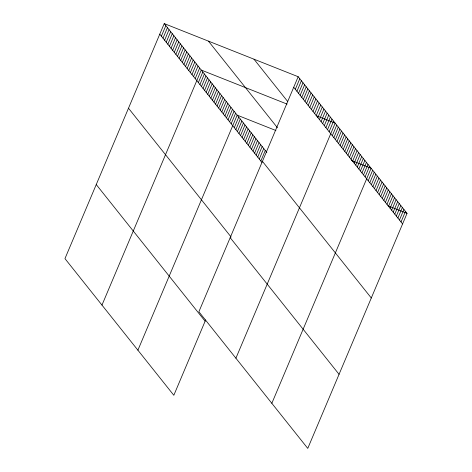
<?xml version="1.0" encoding="UTF-8"?>
<svg xmlns="http://www.w3.org/2000/svg" width="472" height="472" viewBox="0 0 472 472"><rect width="100%" height="100%" fill="white"/><g stroke="black" fill="none" stroke-linecap="round" stroke-linejoin="round"><path stroke-width="0.71" d="M298.174 76.718L198.889 311.744L307.762 448.4L407.041 213.373L298.174 76.718L164.238 23.6L64.959 258.627L173.826 395.282L205.656 319.933M161.389 36.167L165.849 25.618M162.999 38.191L167.454 27.642M164.61 40.209L169.065 29.659M166.221 42.232L170.675 31.683M167.825 44.25L172.286 33.701M169.436 46.268L173.891 35.719M171.047 48.291L175.501 37.742M172.658 50.309L177.112 39.76M174.268 52.333L178.723 41.784M175.873 54.351L180.333 43.802M177.484 56.369L181.938 45.819M179.095 58.392L183.549 47.843M180.705 60.41L185.16 49.861M182.31 62.428L186.77 51.879M183.921 64.452L188.381 53.902M185.531 66.469L189.986 55.92M187.142 68.493L191.597 57.944M188.753 70.511L193.207 59.962M190.358 72.529L194.818 61.979M191.968 74.552L196.423 64.003M193.579 76.57L198.033 66.021M195.19 78.594L199.644 68.045M101.976 305.089L201.255 70.062L287.088 104.1M198.358 82.57L202.818 72.021M199.922 84.535L204.376 73.986M201.485 86.494L205.94 75.945M203.043 88.453L207.503 77.904M204.606 90.417L209.066 79.868M206.17 92.376L210.624 81.827M207.733 94.335L212.188 83.786M209.297 96.3L213.751 85.751M210.854 98.259L215.315 87.709M212.418 100.217L216.872 89.668M213.981 102.182L218.436 91.633M215.545 104.141L219.999 93.592M217.102 106.1L221.563 95.55M218.666 108.064L223.12 97.515M220.229 110.023L224.684 99.474M221.793 111.982L226.247 101.433M223.35 113.941L227.811 103.392M224.914 115.905L229.368 105.356M226.477 117.864L230.932 107.315M228.041 119.823L232.495 109.274M229.598 121.788L234.059 111.239M231.162 123.747L235.617 113.197M137.901 350.189L237.18 115.156L275.937 130.532M234.289 127.67L238.743 117.121M235.847 129.629L240.307 119.08M237.41 131.588L241.865 121.038M238.974 133.552L243.428 123.003M240.537 135.511L244.992 124.962M242.095 137.47L246.555 126.921M243.658 139.435L248.113 128.885M245.222 141.393L249.676 130.844M246.785 143.352L251.24 132.803M248.343 145.317L252.803 134.768M249.906 147.276L254.367 136.727M251.47 149.235L255.924 138.685M253.033 151.199L257.488 140.65M254.591 153.158L259.051 142.609M256.154 155.117L260.615 144.568M257.718 157.082L262.172 146.532M259.281 159.04L263.736 148.491M260.845 160.999L265.299 150.45M295.325 89.285L299.779 78.735M296.935 91.308L301.39 80.759M298.546 93.326L303 82.777M300.151 95.344L304.611 84.795M301.761 97.368L306.216 86.819M303.372 99.385L307.827 88.836M304.983 101.403L309.437 90.854M306.593 103.427L311.048 92.878M308.198 105.445L312.659 94.896M309.809 107.468L314.263 96.919M311.42 109.486L315.874 98.937M313.03 111.504L317.485 100.955M314.635 113.528L319.096 102.979M316.246 115.546L320.7 104.996M317.857 117.569L322.311 107.02M319.467 119.587L323.922 109.038M321.078 121.605L325.532 111.056M322.683 123.629L327.143 113.079M324.293 125.646L328.748 115.097M325.904 127.67L330.359 117.121M327.515 129.688L331.969 119.139M329.12 131.706L333.58 121.156M235.906 358.207L335.191 123.18L316.151 115.628M332.294 135.688L336.748 125.139M333.857 137.647L338.312 127.098M335.415 139.612L339.875 129.062M336.978 141.57L341.439 131.021M338.542 143.529L342.996 132.98M340.106 145.494L344.56 134.945M341.669 147.453L346.123 136.904M343.227 149.412L347.687 138.862M344.79 151.376L349.245 140.827M346.354 153.335L350.808 142.786M347.917 155.294L352.372 144.745M349.475 157.259L353.935 146.709M351.038 159.217L355.493 148.668M352.602 161.176L357.056 150.627M354.165 163.141L358.62 152.592M355.723 165.1L360.183 154.55M357.286 167.058L361.741 156.509M358.85 169.023L363.304 158.474M360.413 170.982L364.868 160.433M361.971 172.941L366.431 162.392M363.534 174.905L367.989 164.356M365.098 176.864L369.552 166.315M271.837 403.306L371.116 168.274L351.398 160.456M368.219 180.782L372.679 170.233M369.782 182.747L374.237 172.197M371.346 184.705L375.8 174.156M372.909 186.664L377.364 176.115M374.467 188.629L378.927 178.08M376.031 190.588L380.485 180.038M377.594 192.547L382.049 181.997M379.158 194.511L383.612 183.962M380.715 196.47L385.176 185.921M382.279 198.429L386.739 187.88M383.842 200.393L388.297 189.844M385.406 202.352L389.86 191.803M386.963 204.311L391.424 193.762M388.527 206.276L392.987 195.727M390.09 208.235L394.545 197.685M391.654 210.193L396.108 199.644M393.217 212.158L397.672 201.609M394.775 214.117L399.235 203.568M396.338 216.076L400.793 205.526M397.902 218.04L402.356 207.491M399.465 219.999L403.92 209.45M401.023 221.958L405.483 211.409M388.002 205.822L407.041 213.373M293.714 87.267L402.587 223.923M253.971 59.189L287.772 101.61M208.435 41.129L277.477 127.788M164.238 23.6L266.863 152.415M262.426 161.341L371.293 297.997M159.784 34.149L262.013 162.468M128.49 108.23L231.115 237.038M230.183 237.67L339.055 374.32M96.247 184.552L205.119 321.208"/></g></svg>
